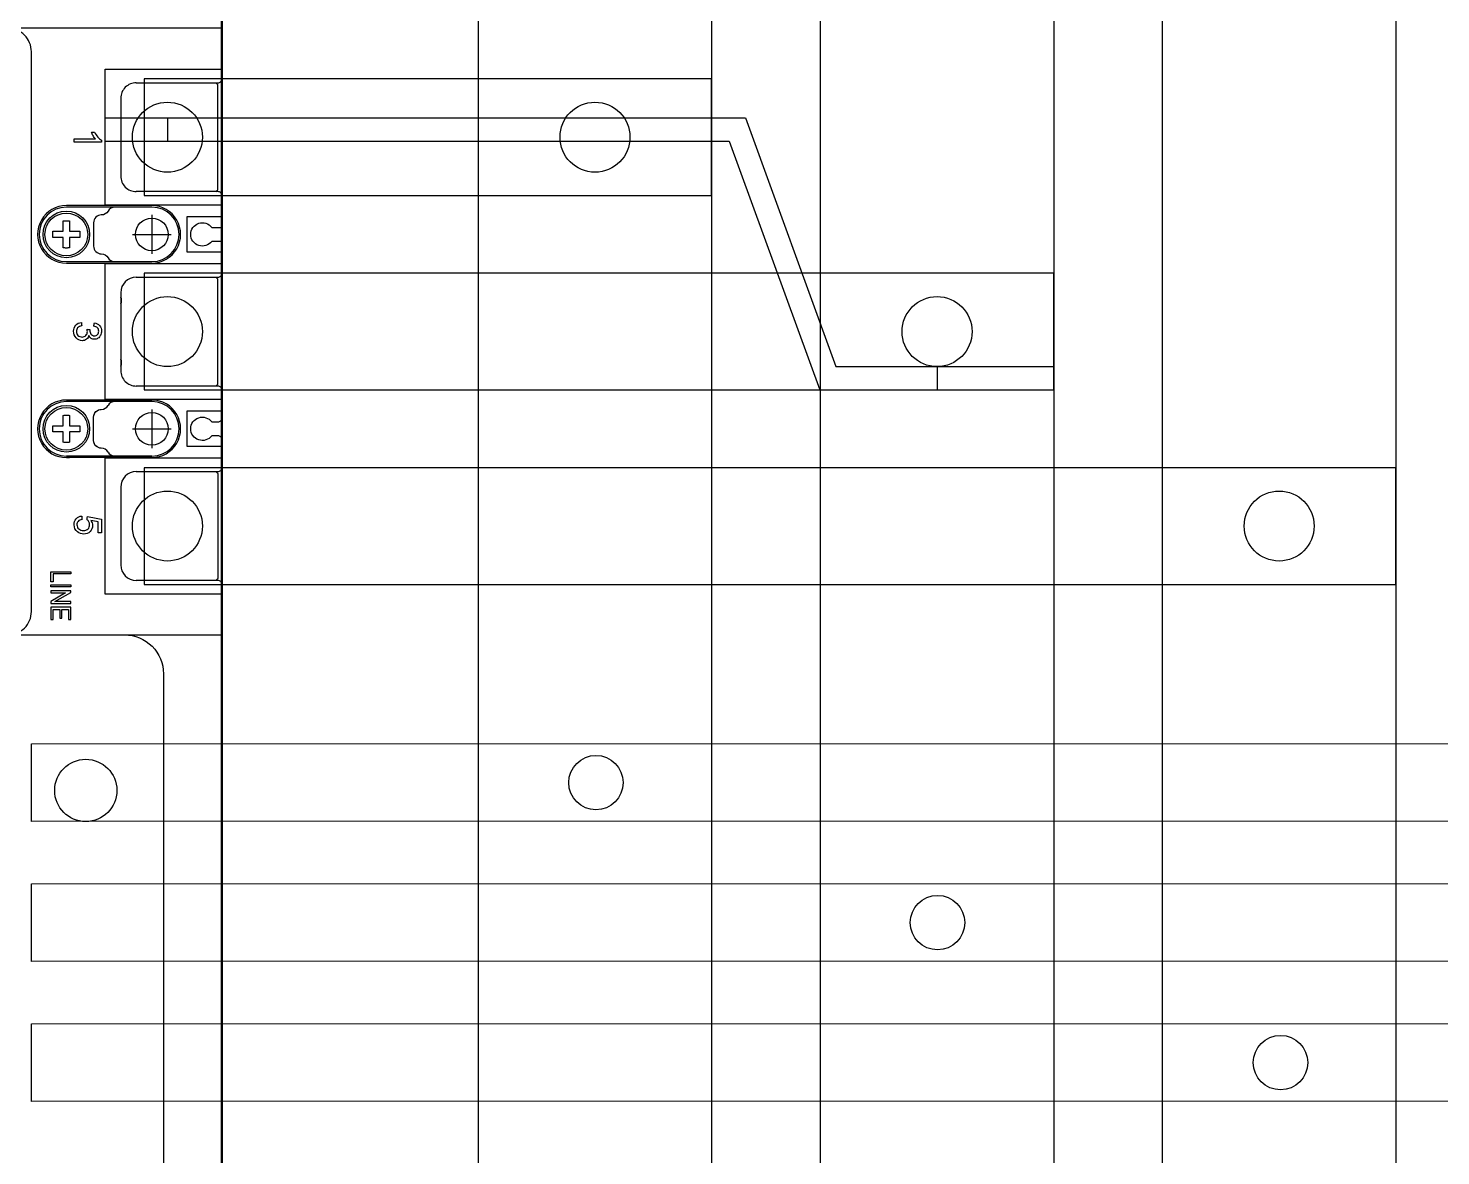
# Model space of a CAD drawing. Header units: millimetres. Extents: x 28713 to 59118, y -54378 to -19615.
# Drawn here: x 37875.5 to 38057.1, y -35371.3 to -35226.3 of the extents above; entities that cross this region are included whole.
import ezdxf

# ---------------------------------------------------------------- set-up
doc = ezdxf.new("R2010")
doc.units = ezdxf.units.MM
doc.header["$LTSCALE"] = 3
doc.layers.add('@.VISIBLE', color=7, linetype='Continuous')
doc.layers.add('equipments', color=2, linetype='Continuous')
doc.layers.add('Visible (ISO)', color=7, linetype='Continuous', lineweight=50)

msp = doc.modelspace()

# ---------------------------------------------------------------- linework, layer by layer
for p, q in [((37893.36, -35237.82), (37893.36, -35240.82)), ((37992.36, -35269.82), (37992.36, -35272.82))]:
    msp.add_line(p, q)
at = {"color": 1}
for p, q in [((37891.36, -35250.32), (37891.36, -35255.32)), ((37888.86, -35252.82), (37893.86, -35252.82)), ((37891.36, -35275.32), (37891.36, -35280.32)), ((37888.86, -35277.82), (37893.86, -35277.82))]:
    msp.add_line(p, q, dxfattribs=at)
at = {"layer": '@.VISIBLE', "color": 1}
for points in [[(37933.36, -35152.8), (37963.36, -35152.8), (37963.36, -35869.3), (37933.36, -35869.3)], [(37963.36, -35247.82), (37963.36, -35232.82), (37890.36, -35232.82), (37890.36, -35247.82)], [(37875.86, -35318.32), (38108.86, -35318.27), (38108.86, -35328.27), (37875.86, -35328.32)]]:
    msp.add_lwpolyline(points, close=True, dxfattribs=at)
at = {"layer": '@.VISIBLE', "color": 2}
for points in [[(37977.36, -35152.8), (38007.36, -35152.8), (38007.36, -35869.3), (37977.36, -35869.3)], [(38007.36, -35272.82), (38007.36, -35257.82), (37890.36, -35257.82), (37890.36, -35272.82)], [(37875.86, -35336.32), (38108.86, -35336.27), (38108.86, -35346.27), (37875.86, -35346.32)]]:
    msp.add_lwpolyline(points, close=True, dxfattribs=at)
at = {"layer": '@.VISIBLE', "color": 4}
for points in [[(38021.36, -35152.8), (38051.36, -35152.8), (38051.36, -35869.3), (38021.36, -35869.3)], [(38051.36, -35297.82), (38051.36, -35282.82), (37890.36, -35282.82), (37890.36, -35297.82)], [(37875.86, -35354.32), (38108.86, -35354.27), (38108.86, -35364.27), (37875.86, -35364.32)]]:
    msp.add_lwpolyline(points, close=True, dxfattribs=at)
at = {"layer": '@.VISIBLE', "color": 2}
for points in [[(37885.36, -35237.82), (37967.71, -35237.82), (37979.36, -35269.82), (38007.36, -35269.82)], [(37885.36, -35240.82), (37965.61, -35240.82), (37977.26, -35272.82), (38007.46, -35272.82)]]:
    msp.add_lwpolyline(points, dxfattribs=at)
at = {"layer": '@.VISIBLE'}
msp.add_lwpolyline([(37892.86, -35309.32), (37892.86, -35805.32, -0.414214), (37887.86, -35810.32), (37777.86, -35810.32, -0.414214), (37772.86, -35805.32), (37772.86, -35309.32, -0.414214), (37777.86, -35304.32), (37887.86, -35304.32, -0.414214)], format="xyb", close=True, dxfattribs=at)
at = {"layer": '@.VISIBLE', "color": 1}
for centre, radius in [((37948.36, -35240.32), 4.5), ((37948.48, -35323.32), 3.5)]:
    msp.add_circle(centre, radius, dxfattribs=at)
at = {"layer": '@.VISIBLE', "color": 2}
for centre, radius in [((37992.36, -35265.32), 4.5), ((37882.86, -35324.32), 4), ((37992.42, -35341.32), 3.5)]:
    msp.add_circle(centre, radius, dxfattribs=at)
at = {"layer": '@.VISIBLE', "color": 4}
for centre, radius in [((38036.36, -35290.32), 4.5), ((38036.54, -35359.32), 3.5)]:
    msp.add_circle(centre, radius, dxfattribs=at)
at = {"layer": 'equipments'}
for p, q in [((37891.36, -35249.12), (37880.36, -35249.12)), ((37880.36, -35256.52), (37891.36, -35256.52)), ((37891.36, -35274.12), (37880.36, -35274.12)), ((37891.36, -35281.32), (37880.36, -35281.32)), ((37880.36, -35281.52), (37880.75, -35281.52)), ((37891.36, -35281.52), (37880.36, -35281.52)), ((37887.36, -35285.32), (37887.36, -35295.32))]:
    msp.add_line(p, q, dxfattribs=at)
for points in [[(37900.36, -35251.92), (37900.36, -35226.32), (37792.86, -35226.32, 0.414214), (37789.86, -35229.32)], [(37872.86, -35304.32, 0.414214), (37875.86, -35301.32), (37875.86, -35229.32, 0.414214), (37872.86, -35226.32)], [(37889.36, -35233.32, 0.414214), (37887.36, -35235.32), (37887.36, -35245.32, 0.414214), (37889.36, -35247.32)], [(37889.36, -35233.32), (37899.86, -35233.32, 0.414214), (37900.36, -35232.82)], [(37900.36, -35247.82, 0.414214), (37899.86, -35247.32), (37889.36, -35247.32)], [(37891.36, -35256.32, 1), (37891.36, -35249.32), (37880.36, -35249.32, 1), (37880.36, -35256.32), (37891.36, -35256.32)], [(37885.73, -35249.82, -0.267949), (37884.86, -35250.32, 0.414214), (37883.86, -35251.32), (37883.86, -35254.32, 0.414214), (37884.86, -35255.32, -0.267949), (37885.73, -35255.82)], [(37900.36, -35253.72), (37899.06, -35253.72, -3), (37899.06, -35251.92), (37900.36, -35251.92)], [(37899.86, -35276.92, 0.414214), (37900.36, -35276.42), (37900.36, -35253.72)], [(37889.36, -35258.32), (37899.86, -35258.32, 0.414214), (37900.36, -35257.82)], [(37887.36, -35260.32), (37887.36, -35270.32, 0.414214), (37889.36, -35272.32)], [(37900.36, -35272.82, 0.414214), (37899.86, -35272.32), (37889.36, -35272.32)], [(37891.36, -35281.32, 0.999999), (37891.36, -35274.32), (37880.36, -35274.32, 1), (37880.36, -35281.32), (37881.25, -35281.32)], [(37884.25, -35280.11, -0.232411), (37883.86, -35279.32), (37883.86, -35276.32, -0.414214), (37884.86, -35275.32, 0.267949), (37885.73, -35274.82)], [(37885.73, -35280.82, 0.267949), (37884.86, -35280.32, -0.414214), (37883.86, -35279.32), (37883.86, -35276.32, -0.232411), (37884.25, -35275.53)], [(37899.86, -35278.72), (37899.06, -35278.72, -3), (37899.06, -35276.92), (37899.86, -35276.92)], [(37765.36, -35278.72), (37765.36, -35304.32), (37792.86, -35304.32), (37900.36, -35304.32), (37900.36, -35279.22, 0.414214), (37899.86, -35278.72)], [(37889.36, -35283.32), (37899.86, -35283.32, 0.414214), (37900.36, -35282.82)], [(37900.36, -35297.82, 0.414214), (37899.86, -35297.32), (37889.36, -35297.32)]]:
    msp.add_lwpolyline(points, format="xyb", dxfattribs=at)
at = {"layer": 'equipments', "color": 8}
for points in [[(37900.36, -35249.07), (37885.36, -35249.07), (37885.36, -35231.57), (37900.36, -35231.57)], [(37900.36, -35274.07), (37885.36, -35274.07), (37885.36, -35256.57), (37900.36, -35256.57)], [(37900.36, -35299.07), (37885.36, -35299.07), (37885.36, -35281.57), (37900.36, -35281.57)]]:
    msp.add_lwpolyline(points, dxfattribs=at)
at = {"layer": 'equipments'}
for points in [[(37899.61, -35247.32), (37899.86, -35247.07), (37899.86, -35233.57), (37899.61, -35233.32)], [(37900.36, -35250.57), (37895.86, -35250.57), (37895.86, -35255.07), (37900.36, -35255.07)], [(37899.61, -35272.32), (37899.86, -35272.07), (37899.86, -35258.57), (37899.61, -35258.32)], [(37900.36, -35275.57), (37895.86, -35275.57), (37895.86, -35280.07), (37900.36, -35280.07)], [(37899.61, -35283.32), (37899.86, -35283.57), (37899.86, -35297.07), (37899.61, -35297.32)]]:
    msp.add_lwpolyline(points, dxfattribs=at)
for points in [[(37878.36, -35297.51), (37878.36, -35296.21), (37880.95, -35296.21), (37880.95, -35296.48), (37878.66, -35296.48), (37878.66, -35297.51)], [(37880.95, -35297.89), (37880.95, -35298.16), (37878.36, -35298.16), (37878.36, -35297.89)], [(37880.95, -35298.88), (37880.95, -35298.65), (37878.36, -35298.65), (37878.36, -35298.91), (37880.24, -35298.91), (37878.36, -35300.01), (37878.36, -35300.29), (37880.95, -35300.29), (37880.95, -35300.03), (37878.9, -35300.03)], [(37879.8, -35301.04), (37880.65, -35301.04), (37880.65, -35302.32), (37880.95, -35302.32), (37880.95, -35300.76), (37878.36, -35300.76), (37878.36, -35302.32), (37878.66, -35302.32), (37878.66, -35301.04), (37879.51, -35301.04), (37879.51, -35302.19), (37879.8, -35302.19)]]:
    msp.add_lwpolyline(points, close=True, dxfattribs=at)
for centre, radius in [((37893.36, -35240.32), 4.5), ((37880.36, -35252.82), 3), ((37880.36, -35252.82), 2.75), ((37891.36, -35252.82), 2.1), ((37893.36, -35265.32), 4.5), ((37880.36, -35277.82), 3), ((37880.36, -35277.82), 2.75), ((37891.36, -35277.82), 2.1), ((37893.36, -35290.32), 4.5)]:
    msp.add_circle(centre, radius, dxfattribs=at)
for centre, radius, start, end in [((37880.36, -35252.82), 3.7, 89.9807, 270.0193), ((37886.59, -35250.32), 1, 90, 150), ((37891.36, -35252.82), 3.7, 269.9807, 90.0193), ((37886.59, -35255.32), 1, 210, 270), ((37889.36, -35260.32), 2, 90, 180), ((37886.36, -35261.32), 1.1, 336.4604, 23.5396), ((37886.36, -35269.32), 1.1, 336.4604, 23.5396), ((37880.36, -35277.82), 3.7, 89.9807, 270.0193), ((37886.59, -35275.32), 1, 90, 150), ((37891.36, -35277.82), 3.7, 269.9808, 90), ((37886.59, -35280.32), 1, 209.9999, 269.9999), ((37889.36, -35285.32), 2, 90, 180), ((37889.36, -35295.32), 2, 180, 270)]:
    msp.add_arc(centre, radius, start, end, dxfattribs=at)
for points, knots in [([(37884.88, -35240.7), (37884.69, -35240.6), (37884.54, -35240.46), (37884.41, -35240.31), (37884.24, -35240.11), (37884.1, -35239.89), (37884, -35239.66), (37883.86, -35239.66), (37883.72, -35239.66), (37883.58, -35239.66), (37883.64, -35239.82), (37883.72, -35239.98), (37883.8, -35240.12), (37883.89, -35240.27), (37883.98, -35240.42), (37884.1, -35240.54), (37883.19, -35240.54), (37882.27, -35240.54), (37881.36, -35240.54), (37881.36, -35240.69), (37881.36, -35240.83), (37881.36, -35240.98), (37882.53, -35240.98), (37883.7, -35240.98), (37884.88, -35240.98), (37884.88, -35240.89), (37884.88, -35240.79), (37884.88, -35240.7)], [0, 0, 0, 0, 0.609736, 0.609736, 0.609736, 1.37435, 1.37435, 1.37435, 2.37435, 2.37435, 2.37435, 2.886797, 2.886797, 2.886797, 3.398898, 3.398898, 3.398898, 4.398898, 4.398898, 4.398898, 5.398898, 5.398898, 5.398898, 6.398898, 6.398898, 6.398898, 7.398898, 7.398898, 7.398898, 7.398898]), ([(37879.96, -35252.42), (37879.52, -35252.42), (37879.07, -35252.42), (37878.63, -35252.42), (37878.62, -35252.51), (37878.61, -35252.69), (37878.61, -35252.95), (37878.62, -35253.13), (37878.63, -35253.22), (37879.07, -35253.22), (37879.52, -35253.22), (37879.96, -35253.22), (37879.96, -35253.67), (37879.96, -35254.11), (37879.96, -35254.55), (37880.03, -35254.56), (37880.16, -35254.57), (37880.29, -35254.57), (37880.36, -35254.57), (37880.43, -35254.57), (37880.56, -35254.57), (37880.7, -35254.56), (37880.76, -35254.55), (37880.76, -35254.11), (37880.76, -35253.67), (37880.76, -35253.22), (37881.21, -35253.22), (37881.65, -35253.22), (37882.09, -35253.22), (37882.1, -35253.13), (37882.11, -35252.95), (37882.11, -35252.69), (37882.1, -35252.51), (37882.09, -35252.42), (37881.65, -35252.42), (37881.21, -35252.42), (37880.76, -35252.42), (37880.76, -35251.98), (37880.76, -35251.53), (37880.76, -35251.09), (37880.7, -35251.08), (37880.56, -35251.07), (37880.43, -35251.07), (37880.36, -35251.07), (37880.29, -35251.07), (37880.16, -35251.07), (37880.03, -35251.08), (37879.96, -35251.09), (37879.96, -35251.53), (37879.96, -35251.98), (37879.96, -35252.42)], [0, 0, 0, 0, 1, 1, 1, 1.2668, 1.534189, 1.800989, 1.800989, 1.800989, 2.800989, 2.800989, 2.800989, 3.800989, 3.800989, 3.800989, 4.000116, 4.201511, 4.201511, 4.201511, 4.402692, 4.602033, 4.602033, 4.602033, 5.602033, 5.602033, 5.602033, 6.602033, 6.602033, 6.602033, 6.868833, 7.136221, 7.403022, 7.403022, 7.403022, 8.403022, 8.403022, 8.403022, 9.403022, 9.403022, 9.403022, 9.602149, 9.803544, 9.803544, 9.803544, 10.004724, 10.204065, 10.204065, 10.204065, 11.204065, 11.204065, 11.204065, 11.204065]), ([(37883.02, -35265.01), (37883.04, -35265.11), (37883.07, -35265.21), (37883.07, -35265.32), (37883.07, -35265.5), (37883, -35265.69), (37882.87, -35265.82), (37882.75, -35265.95), (37882.56, -35266.02), (37882.39, -35266.02), (37882.2, -35266.02), (37882, -35265.94), (37881.86, -35265.8), (37881.73, -35265.67), (37881.66, -35265.47), (37881.66, -35265.28), (37881.66, -35265.12), (37881.71, -35264.95), (37881.81, -35264.84), (37881.94, -35264.69), (37882.15, -35264.62), (37882.34, -35264.58), (37882.32, -35264.43), (37882.3, -35264.29), (37882.29, -35264.14), (37882.02, -35264.17), (37881.75, -35264.29), (37881.57, -35264.49), (37881.39, -35264.7), (37881.3, -35265), (37881.3, -35265.28), (37881.3, -35265.59), (37881.41, -35265.92), (37881.62, -35266.14), (37881.81, -35266.35), (37882.11, -35266.49), (37882.4, -35266.49), (37882.59, -35266.49), (37882.8, -35266.43), (37882.96, -35266.31), (37883.11, -35266.19), (37883.21, -35266), (37883.26, -35265.82), (37883.32, -35265.96), (37883.42, -35266.1), (37883.55, -35266.19), (37883.67, -35266.26), (37883.82, -35266.31), (37883.97, -35266.31), (37884.12, -35266.31), (37884.28, -35266.26), (37884.42, -35266.18), (37884.56, -35266.09), (37884.68, -35265.95), (37884.75, -35265.8), (37884.83, -35265.64), (37884.88, -35265.45), (37884.88, -35265.26), (37884.88, -35265.01), (37884.8, -35264.74), (37884.64, -35264.55), (37884.48, -35264.35), (37884.22, -35264.23), (37883.97, -35264.18), (37883.94, -35264.33), (37883.92, -35264.48), (37883.89, -35264.62), (37884.06, -35264.65), (37884.25, -35264.72), (37884.37, -35264.84), (37884.47, -35264.95), (37884.52, -35265.12), (37884.52, -35265.27), (37884.52, -35265.42), (37884.47, -35265.58), (37884.37, -35265.69), (37884.27, -35265.79), (37884.12, -35265.86), (37883.98, -35265.86), (37883.81, -35265.86), (37883.62, -35265.77), (37883.53, -35265.63), (37883.44, -35265.48), (37883.39, -35265.3), (37883.39, -35265.13), (37883.39, -35265.1), (37883.39, -35265.08), (37883.4, -35265.06), (37883.27, -35265.04), (37883.14, -35265.02), (37883.02, -35265.01)], [0, 0, 0, 0, 0.313921, 0.313921, 0.313921, 0.853067, 0.853067, 0.853067, 1.378773, 1.378773, 1.378773, 1.942205, 1.942205, 1.942205, 2.506003, 2.506003, 2.506003, 2.978537, 2.978537, 2.978537, 3.565216, 3.565216, 3.565216, 4.565216, 4.565216, 4.565216, 5.360308, 5.360308, 5.360308, 6.19156, 6.19156, 6.19156, 7.112511, 7.112511, 7.112511, 7.962346, 7.962346, 7.962346, 8.552603, 8.552603, 8.552603, 9.129319, 9.129319, 9.129319, 9.602321, 9.602321, 9.602321, 10.033733, 10.033733, 10.033733, 10.503695, 10.503695, 10.503695, 11.006628, 11.006628, 11.006628, 11.560501, 11.560501, 11.560501, 12.310448, 12.310448, 12.310448, 13.07279, 13.07279, 13.07279, 14.07279, 14.07279, 14.07279, 14.594434, 14.594434, 14.594434, 15.050421, 15.050421, 15.050421, 15.499935, 15.499935, 15.499935, 15.923678, 15.923678, 15.923678, 16.418934, 16.418934, 16.418934, 16.944344, 16.944344, 16.944344, 17.015354, 17.015354, 17.015354, 18.015354, 18.015354, 18.015354, 18.015354]), ([(37879.96, -35277.42), (37879.52, -35277.42), (37879.07, -35277.42), (37878.63, -35277.42), (37878.62, -35277.51), (37878.61, -35277.69), (37878.61, -35277.95), (37878.62, -35278.13), (37878.63, -35278.22), (37879.07, -35278.22), (37879.52, -35278.22), (37879.96, -35278.22), (37879.96, -35278.67), (37879.96, -35279.11), (37879.96, -35279.55), (37880.03, -35279.56), (37880.16, -35279.57), (37880.29, -35279.57), (37880.36, -35279.57), (37880.43, -35279.57), (37880.56, -35279.57), (37880.7, -35279.56), (37880.76, -35279.55), (37880.76, -35279.11), (37880.76, -35278.67), (37880.76, -35278.22), (37881.21, -35278.22), (37881.65, -35278.22), (37882.09, -35278.22), (37882.1, -35278.13), (37882.11, -35277.95), (37882.11, -35277.69), (37882.1, -35277.51), (37882.09, -35277.42), (37881.65, -35277.42), (37881.21, -35277.42), (37880.76, -35277.42), (37880.76, -35276.98), (37880.76, -35276.53), (37880.76, -35276.09), (37880.7, -35276.08), (37880.56, -35276.07), (37880.43, -35276.07), (37880.36, -35276.07), (37880.29, -35276.07), (37880.16, -35276.07), (37880.03, -35276.08), (37879.96, -35276.09), (37879.96, -35276.53), (37879.96, -35276.98), (37879.96, -35277.42)], [0, 0, 0, 0, 1, 1, 1, 1.2668, 1.534189, 1.800989, 1.800989, 1.800989, 2.800989, 2.800989, 2.800989, 3.800989, 3.800989, 3.800989, 4.000116, 4.201511, 4.201511, 4.201511, 4.402692, 4.602033, 4.602033, 4.602033, 5.602033, 5.602033, 5.602033, 6.602033, 6.602033, 6.602033, 6.868833, 7.136221, 7.403022, 7.403022, 7.403022, 8.403022, 8.403022, 8.403022, 9.403022, 9.403022, 9.403022, 9.602149, 9.803544, 9.803544, 9.803544, 10.004724, 10.204065, 10.204065, 10.204065, 11.204065, 11.204065, 11.204065, 11.204065]), ([(37884.87, -35289.45), (37884.27, -35289.34), (37883.68, -35289.23), (37883.08, -35289.11), (37883.06, -35289.25), (37883.04, -35289.38), (37883.02, -35289.52), (37883.13, -35289.58), (37883.21, -35289.67), (37883.27, -35289.78), (37883.33, -35289.89), (37883.36, -35290.02), (37883.36, -35290.15), (37883.36, -35290.35), (37883.29, -35290.56), (37883.15, -35290.69), (37883, -35290.84), (37882.78, -35290.9), (37882.57, -35290.9), (37882.35, -35290.9), (37882.11, -35290.83), (37881.95, -35290.69), (37881.81, -35290.56), (37881.72, -35290.35), (37881.72, -35290.16), (37881.72, -35290), (37881.78, -35289.84), (37881.88, -35289.72), (37882, -35289.58), (37882.2, -35289.51), (37882.38, -35289.49), (37882.36, -35289.34), (37882.35, -35289.19), (37882.34, -35289.04), (37882.08, -35289.06), (37881.8, -35289.18), (37881.63, -35289.38), (37881.45, -35289.58), (37881.36, -35289.89), (37881.36, -35290.16), (37881.36, -35290.5), (37881.52, -35290.87), (37881.79, -35291.08), (37882.01, -35291.26), (37882.32, -35291.36), (37882.61, -35291.36), (37882.9, -35291.36), (37883.22, -35291.25), (37883.42, -35291.04), (37883.62, -35290.84), (37883.74, -35290.55), (37883.74, -35290.27), (37883.74, -35290.04), (37883.66, -35289.8), (37883.52, -35289.61), (37883.84, -35289.67), (37884.15, -35289.73), (37884.46, -35289.79), (37884.46, -35290.26), (37884.46, -35290.73), (37884.46, -35291.19), (37884.6, -35291.19), (37884.74, -35291.19), (37884.87, -35291.19), (37884.87, -35290.61), (37884.87, -35290.03), (37884.87, -35289.45)], [0, 0, 0, 0, 1, 1, 1, 2, 2, 2, 2.358285, 2.358285, 2.358285, 2.74524, 2.74524, 2.74524, 3.324791, 3.324791, 3.324791, 3.940658, 3.940658, 3.940658, 4.597852, 4.597852, 4.597852, 5.173168, 5.173168, 5.173168, 5.644567, 5.644567, 5.644567, 6.1925, 6.1925, 6.1925, 7.1925, 7.1925, 7.1925, 7.980863, 7.980863, 7.980863, 8.806427, 8.806427, 8.806427, 9.819619, 9.819619, 9.819619, 10.686753, 10.686753, 10.686753, 11.561627, 11.561627, 11.561627, 12.397471, 12.397471, 12.397471, 13.094315, 13.094315, 13.094315, 14.094315, 14.094315, 14.094315, 15.094315, 15.094315, 15.094315, 16.094315, 16.094315, 16.094315, 17.094315, 17.094315, 17.094315, 17.094315])]:
    msp.add_open_spline(points, degree=3, knots=knots, dxfattribs=at)
at = {"layer": 'Visible (ISO)', "color": 3}
msp.add_lwpolyline([(37765.36, -35832.8), (37765.36, -35178.3), (37900.36, -35178.3), (37900.36, -35832.8)], close=True, dxfattribs=at)

doc.saveas('drawing.dxf')
